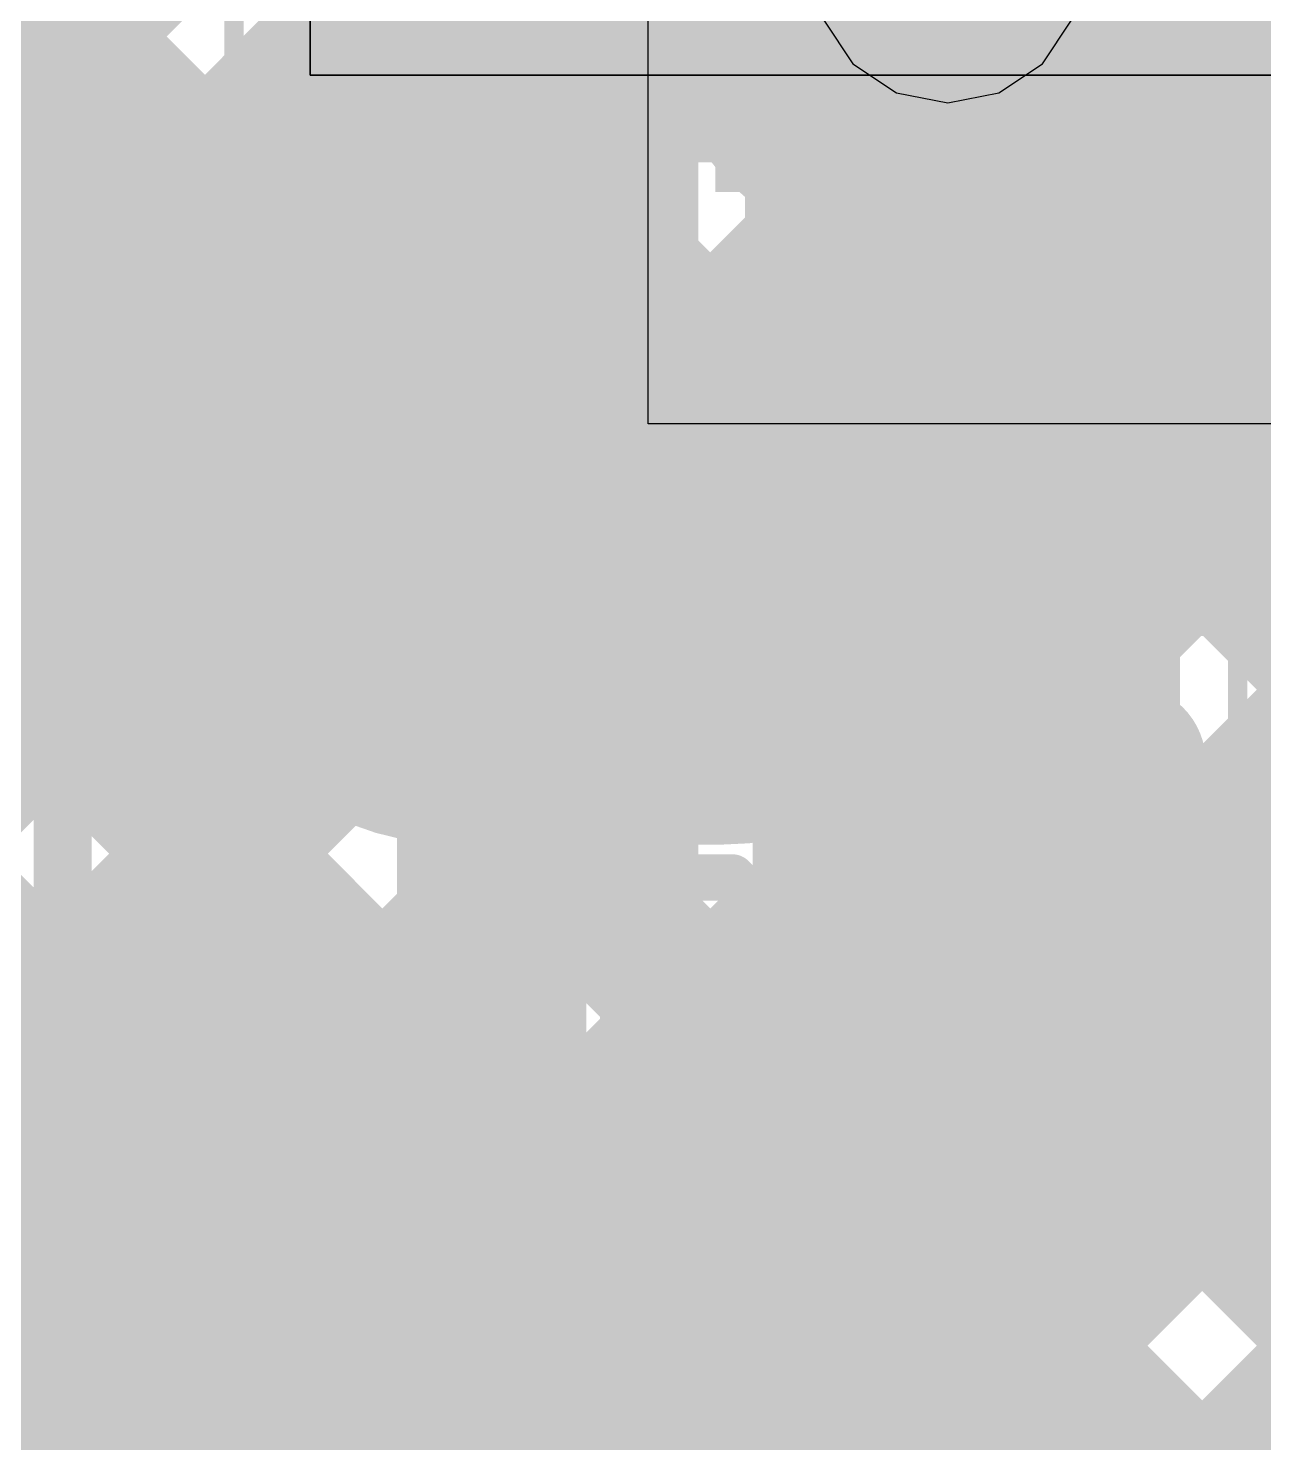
# Model space of a CAD drawing. Header units: millimetres. Extents: x 13 to 259, y -2 to 326.
# Drawn here: x 107.271 to 110.468, y 92.663 to 96.322 of the extents above; entities that cross this region are included whole.
import ezdxf

# ---------------------------------------------------------------- set-up
doc = ezdxf.new("R2010")
doc.units = ezdxf.units.MM
for name, color, linetype in [('BottomLayer', 5, 'Continuous'), ('BottomPaste', 16, 'Continuous'), ('BottomSolder', 6, 'Continuous'), ('ConnectLayer', 7, 'Continuous'), ('DrillDrawing', 1, 'Continuous'), ('Mechanical14', 56, 'Continuous'), ('Mechanical15', 56, 'Continuous'), ('Mechanical16', 56, 'Continuous'), ('Mechanical2', 216, 'Continuous'), ('Mechanical8', 56, 'Continuous'), ('MidLayer1', 16, 'Continuous'), ('MidLayer2', 76, 'Continuous'), ('MidLayer3', 90, 'Continuous'), ('MidLayer4', 156, 'Continuous'), ('MidLayer5', 130, 'Continuous'), ('MidLayer6', 216, 'Continuous'), ('MultiLayer', 9, 'Continuous'), ('TopLayer', 1, 'Continuous'), ('TopPaste', 8, 'Continuous'), ('TopSolder', 216, 'Continuous')]:
    doc.layers.add(name, color=color, linetype=linetype)

# ---------------------------------------------------------------- blocks, each defined once
blk = doc.blocks.new('CAPC1005X55N_B_18')
at = {"layer": 'BottomLayer'}
for points in [[(-0.76, -0.31), (-0.14, -0.31), (-0.76, 0.31), (-0.14, 0.31)], [(0.14, -0.31), (0.76, -0.31), (0.14, 0.31), (0.76, 0.31)]]:
    blk.add_solid(points, dxfattribs=at)
at = {"layer": 'BottomPaste'}
for points in [[(-0.76, -0.31), (-0.14, -0.31), (-0.76, 0.31), (-0.14, 0.31)], [(0.14, -0.31), (0.76, -0.31), (0.14, 0.31), (0.76, 0.31)]]:
    blk.add_solid(points, dxfattribs=at)
at = {"layer": 'BottomSolder'}
for points in [[(-0.8616, -0.4116), (-0.0384, -0.4116), (-0.8616, 0.4116), (-0.0384, 0.4116)], [(0.0384, -0.4116), (0.8616, -0.4116), (0.0384, 0.4116), (0.8616, 0.4116)]]:
    blk.add_solid(points, dxfattribs=at)
at = {"layer": 'Mechanical14', "const_width": 0.1}
for points in [[(-0.5249, 0.2749), (0.5251, 0.2749)], [(-0.5249, 0.2749), (-0.5249, -0.2751)], [(0.5251, 0.2749), (0.5251, -0.2751)], [(-0.5249, -0.2751), (0.5251, -0.2751)]]:
    blk.add_lwpolyline(points, dxfattribs=at)
at = {"layer": 'Mechanical14', "const_width": 0.05}
for points in [[(-0.5499, 0.2749, 1), (-0.5, 0.2749, 1)], [(-0.5499, 0.2749, 1), (-0.5, 0.2749, 1)], [(0.5001, 0.2749, 1), (0.55, 0.2749, 1)], [(0.5001, 0.2749, 1), (0.55, 0.2749, 1)], [(-0.5499, -0.2751, 1), (-0.5, -0.2751, 1)], [(-0.5499, -0.2751, 1), (-0.5, -0.2751, 1)], [(0.5001, -0.2751, 1), (0.55, -0.2751, 1)], [(0.5001, -0.2751, 1), (0.55, -0.2751, 1)]]:
    blk.add_lwpolyline(points, format="xyb", close=True, dxfattribs=at)
at = {"layer": 'Mechanical16', "const_width": 0.05}
for points in [[(0, 0.5), (0, -0.5)], [(-0.91, 0.46), (0.91, 0.46)], [(-0.91, 0.46), (-0.91, -0.46)], [(0.91, 0.46), (0.91, -0.46)], [(-0.5, 0), (0.5, 0)], [(-0.91, -0.46), (0.91, -0.46)]]:
    blk.add_lwpolyline(points, dxfattribs=at)
at = {"layer": 'Mechanical16', "const_width": 0.025}
for points in [[(-0.0125, 0.5, 1), (0.0125, 0.5, 1)], [(-0.9225, 0.46, 1), (-0.8975, 0.46, 1)], [(-0.9225, 0.46, 1), (-0.8975, 0.46, 1)], [(0.8975, 0.46, 1), (0.9225, 0.46, 1)], [(0.8975, 0.46, 1), (0.9225, 0.46, 1)], [(-0.5125, 0, 1), (-0.4875, 0, 1)], [(0.4875, 0, 1), (0.5125, 0, 1)], [(-0.9225, -0.46, 1), (-0.8975, -0.46, 1)], [(-0.9225, -0.46, 1), (-0.8975, -0.46, 1)], [(0.8975, -0.46, 1), (0.9225, -0.46, 1)], [(0.8975, -0.46, 1), (0.9225, -0.46, 1)], [(-0.0125, -0.5, 1), (0.0125, -0.5, 1)]]:
    blk.add_lwpolyline(points, format="xyb", close=True, dxfattribs=at)
blk = doc.blocks.new('CAPC1608X87N_B_132')
at = {"layer": 'BottomLayer'}
for points in [[(-1.275, -0.5), (-0.325, -0.5), (-1.275, 0.5), (-0.325, 0.5)], [(0.325, -0.5), (1.275, -0.5), (0.325, 0.5), (1.275, 0.5)]]:
    blk.add_solid(points, dxfattribs=at)
at = {"layer": 'BottomPaste'}
for points in [[(-1.275, -0.5), (-0.325, -0.5), (-1.275, 0.5), (-0.325, 0.5)], [(0.325, -0.5), (1.275, -0.5), (0.325, 0.5), (1.275, 0.5)]]:
    blk.add_solid(points, dxfattribs=at)
at = {"layer": 'BottomSolder'}
for points in [[(-1.3766, -0.6016), (-0.2234, -0.6016), (-1.3766, 0.6016), (-0.2234, 0.6016)], [(0.2234, -0.6016), (1.3766, -0.6016), (0.2234, 0.6016), (1.3766, 0.6016)]]:
    blk.add_solid(points, dxfattribs=at)
at = {"layer": 'Mechanical14', "const_width": 0.1}
for points in [[(-0.875, 0.4749), (0.875, 0.4749)], [(-0.875, 0.4749), (-0.875, -0.4751)], [(0.875, 0.4749), (0.875, -0.4751)], [(-0.875, -0.4751), (0.875, -0.4751)]]:
    blk.add_lwpolyline(points, dxfattribs=at)
at = {"layer": 'Mechanical14', "const_width": 0.05}
for points in [[(-0.9, 0.4749, 1), (-0.85, 0.4749, 1)], [(-0.9, 0.4749, 1), (-0.85, 0.4749, 1)], [(0.85, 0.4749, 1), (0.9, 0.4749, 1)], [(0.85, 0.4749, 1), (0.9, 0.4749, 1)], [(-0.9, -0.4751, 1), (-0.85, -0.4751, 1)], [(-0.9, -0.4751, 1), (-0.85, -0.4751, 1)], [(0.85, -0.4751, 1), (0.9, -0.4751, 1)], [(0.85, -0.4751, 1), (0.9, -0.4751, 1)]]:
    blk.add_lwpolyline(points, format="xyb", close=True, dxfattribs=at)
at = {"layer": 'Mechanical16', "const_width": 0.05}
for points in [[(-1.55, 0.75), (-1.55, -0.75)], [(-1.55, 0.75), (1.55, 0.75)], [(1.55, 0.75), (1.55, -0.75)], [(0, 0.3), (0, -0.3)], [(-0.3, 0), (0.3, 0)], [(-1.55, -0.75), (1.55, -0.75)]]:
    blk.add_lwpolyline(points, dxfattribs=at)
at = {"layer": 'Mechanical16', "const_width": 0.025}
for points in [[(-1.5625, 0.75, 1), (-1.5375, 0.75, 1)], [(-1.5625, 0.75, 1), (-1.5375, 0.75, 1)], [(1.5375, 0.75, 1), (1.5625, 0.75, 1)], [(1.5375, 0.75, 1), (1.5625, 0.75, 1)], [(-0.0125, 0.3, 1), (0.0125, 0.3, 1)], [(-0.3125, 0, 1), (-0.2875, 0, 1)], [(0.2875, 0, 1), (0.3125, 0, 1)], [(-0.0125, -0.3, 1), (0.0125, -0.3, 1)], [(-1.5625, -0.75, 1), (-1.5375, -0.75, 1)], [(-1.5625, -0.75, 1), (-1.5375, -0.75, 1)], [(1.5375, -0.75, 1), (1.5625, -0.75, 1)], [(1.5375, -0.75, 1), (1.5625, -0.75, 1)]]:
    blk.add_lwpolyline(points, format="xyb", close=True, dxfattribs=at)
blk = doc.blocks.new('XTAL_EPSON_TSX_3225_146')
at = {"layer": 'Mechanical14', "const_width": 0.1}
for points in [[(-1.15, 1.6), (1.15, 1.6)], [(1.25, -1.5), (1.25, 1.5)]]:
    blk.add_lwpolyline(points, dxfattribs=at)
at = {"layer": 'Mechanical14', "const_width": 0.05}
for points in [[(1.125, 1.6, 1), (1.175, 1.6, 1)], [(1.125, 1.6, 1), (1.175, 1.6, 1)], [(1.225, 1.5, 1), (1.275, 1.5, 1)], [(1.225, 1.5, 1), (1.275, 1.5, 1)]]:
    blk.add_lwpolyline(points, format="xyb", close=True, dxfattribs=at)
at = {"layer": 'Mechanical14', "const_width": 0.1}
blk.add_lwpolyline([(1.25, 1.5, -0.414214), (1.15, 1.6)], format="xyb", dxfattribs=at)
at = {"layer": 'Mechanical15', "const_width": 0.05}
for points in [[(-1.625, 2.05), (1.625, 2.05)], [(1.625, -2.05), (1.625, 2.05)]]:
    blk.add_lwpolyline(points, dxfattribs=at)
at = {"layer": 'Mechanical15', "const_width": 0.025}
blk.add_lwpolyline([(1.6125, 2.05, 1), (1.6375, 2.05, 1)], format="xyb", close=True, dxfattribs=at)
blk.add_lwpolyline([(1.6125, 2.05, 1), (1.6375, 2.05, 1)], format="xyb", close=True, dxfattribs=at)
at = {"layer": 'Mechanical8', "const_width": 0.1}
for points in [[(0.225, 0.4), (0.225, 1.8)], [(0.225, 1.8), (1.375, 1.8)], [(1.375, 0.4), (1.375, 1.8)], [(0.8, 1.1), (0.8, 1.6)], [(0.3, 1.1), (0.8, 1.1)], [(0.8, 0.6), (0.8, 1.1)], [(0.8, 1.1), (1.3, 1.1)], [(0.8, -1.1), (0.8, 1.1)], [(0.225, 0.4), (1.375, 0.4)], [(0, 0), (0.5, 0)], [(0.225, -1.8), (0.225, -0.4)], [(0.225, -0.4), (1.375, -0.4)], [(1.375, -1.8), (1.375, -0.4)], [(0.8, -1.1), (0.8, -0.6)], [(0.3, -1.1), (0.8, -1.1)], [(0.8, -1.6), (0.8, -1.1)], [(0.8, -1.1), (1.3, -1.1)]]:
    blk.add_lwpolyline(points, dxfattribs=at)
at = {"layer": 'Mechanical8', "const_width": 0.05}
for points in [[(0.2, 1.8, 1), (0.25, 1.8, 1)], [(0.2, 1.8, 1), (0.25, 1.8, 1)], [(1.35, 1.8, 1), (1.4, 1.8, 1)], [(1.35, 1.8, 1), (1.4, 1.8, 1)], [(0.775, 1.6, 1), (0.825, 1.6, 1)], [(0.275, 1.1, 1), (0.325, 1.1, 1)], [(0.775, 1.1, 1), (0.825, 1.1, 1)], [(0.775, 1.1, 1), (0.825, 1.1, 1)], [(0.775, 1.1, 1), (0.825, 1.1, 1)], [(0.775, 1.1, 1), (0.825, 1.1, 1)], [(0.775, 1.1, 1), (0.825, 1.1, 1)], [(1.275, 1.1, 1), (1.325, 1.1, 1)], [(0.775, 0.6, 1), (0.825, 0.6, 1)], [(0.2, 0.4, 1), (0.25, 0.4, 1)], [(0.2, 0.4, 1), (0.25, 0.4, 1)], [(1.35, 0.4, 1), (1.4, 0.4, 1)], [(1.35, 0.4, 1), (1.4, 0.4, 1)], [(0.475, 0, 1), (0.525, 0, 1)], [(0.2, -0.4, 1), (0.25, -0.4, 1)], [(0.2, -0.4, 1), (0.25, -0.4, 1)], [(1.35, -0.4, 1), (1.4, -0.4, 1)], [(1.35, -0.4, 1), (1.4, -0.4, 1)], [(0.775, -0.6, 1), (0.825, -0.6, 1)], [(0.275, -1.1, 1), (0.325, -1.1, 1)], [(0.775, -1.1, 1), (0.825, -1.1, 1)], [(0.775, -1.1, 1), (0.825, -1.1, 1)], [(0.775, -1.1, 1), (0.825, -1.1, 1)], [(0.775, -1.1, 1), (0.825, -1.1, 1)], [(0.775, -1.1, 1), (0.825, -1.1, 1)], [(1.275, -1.1, 1), (1.325, -1.1, 1)]]:
    blk.add_lwpolyline(points, format="xyb", close=True, dxfattribs=at)
at = {"layer": 'TopLayer'}
for points in [[(0.225, 0.4), (1.375, 0.4), (0.225, 1.8), (1.375, 1.8)], [(0.225, -1.8), (1.375, -1.8), (0.225, -0.4), (1.375, -0.4)]]:
    blk.add_solid(points, dxfattribs=at)
at = {"layer": 'TopPaste'}
for points in [[(0.225, 0.4), (1.375, 0.4), (0.225, 1.8), (1.375, 1.8)], [(0.225, -1.8), (1.375, -1.8), (0.225, -0.4), (1.375, -0.4)]]:
    blk.add_solid(points, dxfattribs=at)
at = {"layer": 'TopSolder'}
for points in [[(0.1234, 0.2984), (1.4766, 0.2984), (0.1234, 1.9016), (1.4766, 1.9016)], [(0.1234, -1.9016), (1.4766, -1.9016), (0.1234, -0.2984), (1.4766, -0.2984)]]:
    blk.add_solid(points, dxfattribs=at)
blk = doc.blocks.new('BGA144C80P12X12_1000X1000X170_150')
at = {"layer": 'Mechanical15', "const_width": 0.05}
for points in [[(6, -6), (6, 6)], [(6, -6), (-6, -6)]]:
    blk.add_lwpolyline(points, dxfattribs=at)
at = {"layer": 'Mechanical15', "const_width": 0.025}
blk.add_lwpolyline([(5.9875, -6, 1), (6.0125, -6, 1)], format="xyb", close=True, dxfattribs=at)
blk.add_lwpolyline([(5.9875, -6, 1), (6.0125, -6, 1)], format="xyb", close=True, dxfattribs=at)

msp = doc.modelspace()

# ---------------------------------------------------------------- linework, layer by layer
at = {"layer": 'BottomLayer', "const_width": 0.25}
for points in [[(109.525, 96.475, 1), (109.775, 96.475, 1)], [(107.7, 95.15, 1), (107.95, 95.15, 1)], [(109.525, 94.875, 1), (109.775, 94.875, 1)], [(107.7, 92.95, 1), (107.95, 92.95, 1)]]:
    msp.add_lwpolyline(points, format="xyb", close=True, dxfattribs=at)
at = {"layer": 'BottomSolder', "const_width": 0.3516}
msp.add_lwpolyline([(107.6492, 95.15, 1), (108.0008, 95.15, 1)], format="xyb", close=True, dxfattribs=at)
at = {"layer": 'ConnectLayer'}
for p, q in [((108.875, 95.2986), (108.875, 108.7113)), ((108, 107.735), (108, 96.2)), ((109.3298, 96.3423), (109.4049, 96.2299)), ((109.8952, 96.2299), (109.9703, 96.3423)), ((109.4049, 96.2299), (109.5174, 96.1547)), ((109.7827, 96.1547), (109.8952, 96.2299)), ((108, 96.2), (119.55, 96.2)), ((109.5174, 96.1547), (109.65, 96.1284)), ((109.65, 96.1284), (109.7827, 96.1547)), ((114.3193, 95.2994), (108.875, 95.2986))]:
    msp.add_line(p, q, dxfattribs=at)
at = {"layer": 'ConnectLayer', "const_width": 0.4}
for points in [[(100.3764, 104.9671), (109.1132, 96.2303)], [(100.3764, 104.9671), (109.1132, 96.2303)], [(101.934, 102.561), (123.3856, 81.1093)], [(101.934, 102.561), (123.3856, 81.1093)], [(101.5544, 102.0921), (122.7964, 80.8501)], [(101.5544, 102.0921), (122.7964, 80.8501)], [(103.26, 100.3864), (107.3461, 96.3003)], [(103.9298, 98.8681), (122.325, 80.4729)], [(103.9298, 98.8681), (122.325, 80.4729)], [(106.6196, 95.5887), (108.8585, 97.8277)], [(106.6196, 95.5887), (108.8585, 97.8277)], [(106.9489, 97.546), (109.218, 95.2768)], [(106.6196, 95.5887), (108.225, 97.1942)], [(107.0666, 96.0208), (108.225, 97.1793)], [(106.5246, 97.1218), (107.9129, 95.7334)], [(106.7381, 94.8588), (109.0257, 97.1463)], [(106.7381, 94.8588), (109.0257, 97.1463)], [(107.5528, 95.6735), (109.0257, 97.1463)], [(107.5528, 95.6735), (109.0257, 97.1463)], [(108.2678, 95.5399), (109.8529, 97.125)], [(108.5264, 94.95), (110.6816, 97.1052)], [(109.0956, 97.0963), (110.226, 95.966)], [(109.9912, 97.0493), (110.7047, 96.3358)], [(106.2514, 96.8486), (107.4751, 95.625)], [(107.0654, 96.0346), (107.7867, 96.7558)], [(108.5761, 96.7673), (109.9778, 95.3656)], [(105.8696, 96.4668), (107.0932, 95.2432)], [(98.7109, 85.983), (109.0742, 96.3463)], [(98.7109, 85.983), (109.0742, 96.3463)], [(107.775, 95.5555), (108.515, 96.2955)], [(108.515, 93.5693), (108.515, 96.2955)], [(109.1132, 96.2303), (109.4054, 95.9381)], [(109.1132, 96.2303), (109.4054, 95.9381)], [(108.3573, 96.1377), (108.515, 95.9799)], [(89.4907, 72.5202), (113.0827, 96.1121)], [(89.4907, 72.5202), (113.0827, 96.1121)], [(101.7383, 83.9192), (113.9397, 96.1206)], [(101.7383, 83.9192), (113.9397, 96.1206)], [(101.9328, 85.8108), (112.2337, 96.1116)], [(101.9328, 85.8108), (112.2337, 96.1116)], [(107.9513, 93.5263), (110.5357, 96.1107)], [(107.9513, 93.5263), (110.5357, 96.1107)], [(108.3908, 93.1173), (111.3772, 96.1037)], [(108.3908, 93.1173), (111.3772, 96.1037)], [(109.345, 94.9201), (110.5357, 96.1107)], [(109.345, 94.0715), (111.3772, 96.1037)], [(110.0994, 96.0927), (122.1498, 84.0422)], [(110.0994, 96.0927), (122.1498, 84.0422)], [(110.0994, 96.0927), (115.532, 90.66)], [(109.345, 93.3974), (109.345, 95.97)], [(106.9922, 90.8701), (112.0579, 95.9358)], [(109.4054, 95.9381), (121.8936, 83.4499)], [(109.4054, 95.9381), (121.8936, 83.4499)], [(109.4054, 95.9381), (114.6835, 90.66)], [(101.4977, 87.9212), (109.485, 95.9086)], [(101.4977, 87.9212), (109.485, 95.9086)], [(109.345, 95.7686), (109.485, 95.9086)], [(107.6408, 90.6702), (112.7706, 95.8)], [(107.775, 95.0471), (108.515, 95.7871)], [(108.4791, 90.66), (113.6191, 95.8)], [(109.8537, 95.4287), (110.1851, 95.7602)], [(107.933, 95.7135), (108.515, 95.1314)], [(107.775, 93.5869), (107.775, 95.5555)], [(109.9778, 95.3656), (110.1406, 95.2028)], [(106.7381, 94.8588), (107.1082, 95.2288)], [(108.4085, 95.2379), (108.6963, 94.95)], [(110.2338, 94.9604), (110.501, 95.2275)], [(110.1406, 95.2028), (110.3934, 94.95)], [(101.89, 89.1621), (107.875, 95.147)], [(109.345, 95.1499), (113.835, 90.66)], [(106.8148, 95.1345), (121.9613, 79.9881)], [(106.8148, 95.1345), (121.9613, 79.9881)], [(106.8148, 95.1345), (108.8222, 93.1272)], [(107.6747, 95.1232), (107.8402, 94.9577)], [(105.1559, 95.0964), (107.2385, 93.0138)], [(105.1559, 95.0964), (107.2385, 93.0138)], [(105.1559, 95.0964), (107.2385, 93.0138)], [(107.775, 95.0229), (108.515, 94.2829)], [(107.775, 94.1986), (108.515, 94.9386)], [(108.3801, 94.95), (109.0648, 94.95)], [(110.2353, 94.95), (114.95, 94.95)], [(109.603, 94.892), (109.7268, 94.7682)], [(106.482, 94.6189), (107.6039, 93.497)], [(106.482, 94.6189), (107.6039, 93.497)], [(106.482, 94.6189), (107.6039, 93.497)], [(108.3908, 93.1173), (109.8476, 94.5741)], [(101.7888, 88.2123), (108.0785, 94.5021)], [(108.3123, 92.6173), (110.1179, 94.4229)], [(109.2151, 94.4313), (109.6707, 93.9757)], [(107.9513, 93.5263), (108.835, 94.41)], [(108.3801, 94.41), (109.0648, 94.41)], [(108.3879, 94.41), (109.2465, 93.5515)], [(109.345, 94.3014), (112.9864, 90.66)], [(107.775, 94.1743), (108.4476, 93.5018)], [(107.9513, 93.5263), (108.515, 94.0901)], [(99.3205, 82.35), (111.0205, 94.05)], [(101.7383, 83.9193), (111.8691, 94.05)], [(104.1337, 87.675), (110.5087, 94.05)], [(110.5087, 94.05), (113.8356, 94.05)], [(110.4768, 94.0181), (122.1449, 82.35)], [(110.0525, 93.5939), (121.2964, 82.35)], [(108.2761, 93.3303), (108.515, 93.5693)], [(109.345, 93.4529), (112.1379, 90.66)], [(109.6283, 93.1696), (120.4478, 82.35)], [(108.3111, 92.1916), (109.2235, 93.104)], [(109.0345, 92.9149), (111.2894, 90.66)], [(101.9215, 87.4966), (107.2487, 92.8237)], [(101.9215, 87.4966), (107.2487, 92.8237)], [(102.64, 88.215), (107.2487, 92.8237)], [(109.204, 92.7453), (119.5993, 82.35)], [(108.372, 92.7288), (121.7186, 79.3822)], [(108.372, 92.7288), (121.7186, 79.3822)], [(108.6102, 92.4907), (110.4409, 90.66)]]:
    msp.add_lwpolyline(points, dxfattribs=at)
for points in [[(110.2364, 96.4093, -1.709097), (109.4013, 97.01)], [(110.2364, 96.4093, -1.709097), (109.4013, 97.01)], [(110.2364, 96.4093, -0.133741), (110.1887, 96.7157)], [(110.2364, 96.4093, -0.133741), (110.1887, 96.7157)], [(110.2364, 96.4093, -0.133741), (110.1887, 96.7157)], [(110.1887, 96.7157, -0.105444), (110.24, 96.475)], [(110.1887, 96.7157, -0.105444), (110.24, 96.475)], [(110.1887, 96.7157, -0.105444), (110.24, 96.475)], [(110.2364, 96.4093, -0.547113), (109.345, 95.97)], [(111.1875, 96.2282, -0.522134), (110.2364, 96.4093)], [(111.1875, 96.2282, -0.522134), (110.2364, 96.4093)], [(111.1875, 96.2282, -0.522134), (110.2364, 96.4093)], [(111.1875, 95.3282, -2.376533), (111.1875, 96.1718)], [(107.4751, 95.625, -0.615108), (108.415, 95.15)], [(109.0648, 94.95, -0.880016), (110.2353, 94.95)], [(107.7954, 95.1903, -0.370823), (107.0932, 95.2432)], [(107.7954, 95.1903, -0.370823), (107.0932, 95.2432)], [(107.7954, 95.1903, -0.615108), (107.875, 95.15)], [(108.415, 95.15, -0.086674), (108.3801, 94.95)], [(108.3801, 94.41, -0.519823), (107.8723, 95.1335)], [(108.3801, 94.41, -0.51954), (107.8721, 95.1331)], [(109.6005, 94.8818, -0.377608), (109.0648, 94.41)], [(109.6005, 94.8814, -0.377353), (109.0648, 94.41)], [(108.1578, 92.4628, -4.035668), (108.415, 92.95)], [(107.822, 93.54, -0.222436), (108.2761, 93.3303)], [(109.345, 93.3974, -0.198912), (109.2235, 93.104)], [(109.345, 93.3974, -0.198912), (109.2235, 93.104)], [(108.415, 92.95, -0.150932), (108.3123, 92.6173)]]:
    msp.add_lwpolyline(points, format="xyb", dxfattribs=at)
at = {"layer": 'ConnectLayer'}
for points, const_width in [([(110.14, 96.475, 1), (110.34, 96.475, 1)], 0.2), ([(110.14, 96.475, 1), (110.34, 96.475, 1)], 0.2), ([(110.14, 96.475, 1), (110.34, 96.475, 1)], 0.2), ([(110.1364, 96.4093, 1), (110.3364, 96.4093, 1)], 0.2), ([(110.1364, 96.4093, 1), (110.3364, 96.4093, 1)], 0.2), ([(110.1364, 96.4093, 1), (110.3364, 96.4093, 1)], 0.2), ([(110.1364, 96.4093, 1), (110.3364, 96.4093, 1)], 0.2), ([(110.1364, 96.4093, 1), (110.3364, 96.4093, 1)], 0.2), ([(110.1364, 96.4093, 1), (110.3364, 96.4093, 1)], 0.2), ([(110.1364, 96.4093, 1), (110.3364, 96.4093, 1)], 0.2), ([(110.1364, 96.4093, 1), (110.3364, 96.4093, 1)], 0.2), ([(110.1364, 96.4093, 1), (110.3364, 96.4093, 1)], 0.2), ([(108.9742, 96.3463, 1), (109.1742, 96.3463, 1)], 0.2), ([(108.9742, 96.3463, 1), (109.1742, 96.3463, 1)], 0.2), ([(107.2461, 96.3003, 1), (107.4461, 96.3003, 1)], 0.2), ([(108.415, 96.2955, 1), (108.615, 96.2955, 1)], 0.2), ([(108.415, 96.2955, 1), (108.615, 96.2955, 1)], 0.2), ([(109.0132, 96.2303, 1), (109.2132, 96.2303, 1)], 0.2), ([(109.0132, 96.2303, 1), (109.2132, 96.2303, 1)], 0.2), ([(109.0132, 96.2303, 1), (109.2132, 96.2303, 1)], 0.2), ([(109.0132, 96.2303, 1), (109.2132, 96.2303, 1)], 0.2), ([(108.2573, 96.1377, 1), (108.4573, 96.1377, 1)], 0.2), ([(110.4357, 96.1107, 1), (110.6357, 96.1107, 1)], 0.2), ([(110.4357, 96.1107, 1), (110.6357, 96.1107, 1)], 0.2), ([(110.4357, 96.1107, 1), (110.6357, 96.1107, 1)], 0.2), ([(109.9994, 96.0927, 1), (110.1994, 96.0927, 1)], 0.2), ([(109.9994, 96.0927, 1), (110.1994, 96.0927, 1)], 0.2), ([(109.9994, 96.0927, 1), (110.1994, 96.0927, 1)], 0.2), ([(108.415, 95.9799, 1), (108.615, 95.9799, 1)], 0.2), ([(109.245, 95.97, 1), (109.445, 95.97, 1)], 0.2), ([(109.245, 95.97, 1), (109.445, 95.97, 1)], 0.2), ([(110.126, 95.966, 1), (110.326, 95.966, 1)], 0.2), ([(109.3054, 95.9381, 1), (109.5054, 95.9381, 1)], 0.2), ([(109.3054, 95.9381, 1), (109.5054, 95.9381, 1)], 0.2), ([(109.3054, 95.9381, 1), (109.5054, 95.9381, 1)], 0.2), ([(109.3054, 95.9381, 1), (109.5054, 95.9381, 1)], 0.2), ([(109.3054, 95.9381, 1), (109.5054, 95.9381, 1)], 0.2), ([(109.385, 95.9086, 1), (109.585, 95.9086, 1)], 0.2), ([(109.385, 95.9086, 1), (109.585, 95.9086, 1)], 0.2), ([(109.385, 95.9086, 1), (109.585, 95.9086, 1)], 0.2), ([(108.415, 95.7871, 1), (108.615, 95.7871, 1)], 0.2), ([(109.245, 95.7686, 1), (109.445, 95.7686, 1)], 0.2), ([(107.8129, 95.7334, 1), (108.0129, 95.7334, 1)], 0.2), ([(110.0851, 95.7602, 1), (110.2851, 95.7602, 1)], 0.2), ([(107.833, 95.7135, 1), (108.033, 95.7135, 1)], 0.2), ([(107.4528, 95.6735, 1), (107.6528, 95.6735, 1)], 0.2), ([(107.4528, 95.6735, 1), (107.6528, 95.6735, 1)], 0.2), ([(107.3751, 95.625, 1), (107.5751, 95.625, 1)], 0.2), ([(107.3751, 95.625, 1), (107.5751, 95.625, 1)], 0.2), ([(107.675, 95.5555, 1), (107.875, 95.5555, 1)], 0.2), ([(107.675, 95.5555, 1), (107.875, 95.5555, 1)], 0.2), ([(108.1678, 95.5399, 1), (108.3678, 95.5399, 1)], 0.2), ([(109.7537, 95.4287, 1), (109.9537, 95.4287, 1)], 0.2), ([(109.8778, 95.3656, 1), (110.0778, 95.3656, 1)], 0.2), ([(109.8778, 95.3656, 1), (110.0778, 95.3656, 1)], 0.2), ([(109.118, 95.2768, 1), (109.318, 95.2768, 1)], 0.2), ([(106.9932, 95.2432, 1), (107.1932, 95.2432, 1)], 0.2), ([(106.9932, 95.2432, 1), (107.1932, 95.2432, 1)], 0.2), ([(106.9932, 95.2432, 1), (107.1932, 95.2432, 1)], 0.2), ([(107.0082, 95.2288, 1), (107.2082, 95.2288, 1)], 0.2), ([(108.3085, 95.2379, 1), (108.5085, 95.2379, 1)], 0.2), ([(110.401, 95.2275, 1), (110.601, 95.2275, 1)], 0.2), ([(107.6954, 95.1903, 1), (107.8954, 95.1903, 1)], 0.2), ([(107.6954, 95.1903, 1), (107.8954, 95.1903, 1)], 0.2), ([(107.6954, 95.1903, 1), (107.8954, 95.1903, 1)], 0.2), ([(110.0406, 95.2028, 1), (110.2406, 95.2028, 1)], 0.2), ([(110.0406, 95.2028, 1), (110.2406, 95.2028, 1)], 0.2), ([(107.775, 95.15, 1), (107.975, 95.15, 1)], 0.2), ([(107.775, 95.147, 1), (107.975, 95.147, 1)], 0.2), ([(108.315, 95.15, 1), (108.515, 95.15, 1)], 0.2), ([(108.315, 95.15, 1), (108.515, 95.15, 1)], 0.2), ([(109.245, 95.1499, 1), (109.445, 95.1499, 1)], 0.2), ([(107.5747, 95.1232, 1), (107.7747, 95.1232, 1)], 0.2), ([(107.7721, 95.1331, 1), (107.9721, 95.1331, 1)], 0.2), ([(107.7723, 95.1335, 1), (107.9723, 95.1335, 1)], 0.2), ([(108.415, 95.1314, 1), (108.615, 95.1314, 1)], 0.2), ([(107.675, 95.0471, 1), (107.875, 95.0471, 1)], 0.2), ([(107.675, 95.0229, 1), (107.875, 95.0229, 1)], 0.2), ([(107.7402, 94.9577, 1), (107.9402, 94.9577, 1)], 0.2), ([(108.2801, 94.95, 1), (108.4801, 94.95, 1)], 0.2), ([(108.2801, 94.95, 1), (108.4801, 94.95, 1)], 0.2), ([(108.415, 94.9386, 1), (108.615, 94.9386, 1)], 0.2), ([(108.4264, 94.95, 1), (108.6264, 94.95, 1)], 0.2), ([(108.5963, 94.95, 1), (108.7963, 94.95, 1)], 0.2), ([(108.9648, 94.95, 1), (109.1648, 94.95, 1)], 0.2), ([(108.9648, 94.95, 1), (109.1648, 94.95, 1)], 0.2), ([(110.1338, 94.9604, 1), (110.3338, 94.9604, 1)], 0.2), ([(110.1353, 94.95, 1), (110.3353, 94.95, 1)], 0.2), ([(110.1353, 94.95, 1), (110.3353, 94.95, 1)], 0.2), ([(110.2934, 94.95, 1), (110.4934, 94.95, 1)], 0.2), ([(109.245, 94.9201, 1), (109.445, 94.9201, 1)], 0.2), ([(109.503, 94.892, 1), (109.703, 94.892, 1)], 0.2), ([(109.5005, 94.8818, 1), (109.7005, 94.8818, 1)], 0.2), ([(109.5005, 94.8814, 1), (109.7005, 94.8814, 1)], 0.2), ([(109.6268, 94.7682, 1), (109.8268, 94.7682, 1)], 0.2), ([(109.7476, 94.5741, 1), (109.9476, 94.5741, 1)], 0.2), ([(107.9785, 94.5021, 1), (108.1785, 94.5021, 1)], 0.2), ([(109.1151, 94.4313, 1), (109.3151, 94.4313, 1)], 0.2), ([(110.0179, 94.4229, 1), (110.2179, 94.4229, 1)], 0.2), ([(108.2801, 94.41, 1), (108.4801, 94.41, 1)], 0.2), ([(108.2801, 94.41, 1), (108.4801, 94.41, 1)], 0.2), ([(108.2801, 94.41, 1), (108.4801, 94.41, 1)], 0.2), ([(108.2879, 94.41, 1), (108.4879, 94.41, 1)], 0.2), ([(108.735, 94.41, 1), (108.935, 94.41, 1)], 0.2), ([(108.9648, 94.41, 1), (109.1648, 94.41, 1)], 0.2), ([(108.9648, 94.41, 1), (109.1648, 94.41, 1)], 0.2), ([(108.9648, 94.41, 1), (109.1648, 94.41, 1)], 0.2), ([(108.415, 94.2829, 1), (108.615, 94.2829, 1)], 0.2), ([(109.245, 94.3014, 1), (109.445, 94.3014, 1)], 0.2), ([(107.675, 94.1986, 1), (107.875, 94.1986, 1)], 0.2), ([(107.675, 94.1743, 1), (107.875, 94.1743, 1)], 0.2), ([(108.415, 94.0901, 1), (108.615, 94.0901, 1)], 0.2), ([(109.245, 94.0715, 1), (109.445, 94.0715, 1)], 0.2), ([(110.4087, 94.05, 1), (110.6087, 94.05, 1)], 0.2), ([(110.4087, 94.05, 1), (110.6087, 94.05, 1)], 0.2), ([(110.3768, 94.0181, 1), (110.5768, 94.0181, 1)], 0.2), ([(109.5707, 93.9757, 1), (109.7707, 93.9757, 1)], 0.2), ([(107.675, 93.5869, 1), (107.875, 93.5869, 1)], 0.2), ([(109.9525, 93.5939, 1), (110.1525, 93.5939, 1)], 0.2), ([(108.415, 92.95, 1), (107.235, 92.95, 1)], 0.4), ([(108.415, 92.95, 1), (107.235, 92.95, 1)], 0.4), ([(107.722, 93.54, 1), (107.922, 93.54, 1)], 0.2), ([(108.415, 93.5693, 1), (108.615, 93.5693, 1)], 0.2), ([(108.415, 93.5693, 1), (108.615, 93.5693, 1)], 0.2), ([(109.1465, 93.5515, 1), (109.3465, 93.5515, 1)], 0.2), ([(107.8513, 93.5263, 1), (108.0513, 93.5263, 1)], 0.2), ([(107.8513, 93.5263, 1), (108.0513, 93.5263, 1)], 0.2), ([(107.8513, 93.5263, 1), (108.0513, 93.5263, 1)], 0.2), ([(107.8513, 93.5263, 1), (108.0513, 93.5263, 1)], 0.2), ([(108.3476, 93.5018, 1), (108.5476, 93.5018, 1)], 0.2), ([(107.5039, 93.497, 1), (107.7039, 93.497, 1)], 0.2), ([(107.5039, 93.497, 1), (107.7039, 93.497, 1)], 0.2), ([(107.5039, 93.497, 1), (107.7039, 93.497, 1)], 0.2), ([(109.245, 93.4529, 1), (109.445, 93.4529, 1)], 0.2), ([(109.245, 93.3974, 1), (109.445, 93.3974, 1)], 0.2), ([(109.245, 93.3974, 1), (109.445, 93.3974, 1)], 0.2), ([(109.245, 93.3974, 1), (109.445, 93.3974, 1)], 0.2), ([(108.1761, 93.3303, 1), (108.3761, 93.3303, 1)], 0.2), ([(108.1761, 93.3303, 1), (108.3761, 93.3303, 1)], 0.2), ([(109.5283, 93.1696, 1), (109.7283, 93.1696, 1)], 0.2), ([(108.2908, 93.1173, 1), (108.4908, 93.1173, 1)], 0.2), ([(108.2908, 93.1173, 1), (108.4908, 93.1173, 1)], 0.2), ([(108.2908, 93.1173, 1), (108.4908, 93.1173, 1)], 0.2), ([(108.7222, 93.1272, 1), (108.9222, 93.1272, 1)], 0.2), ([(109.1235, 93.104, 1), (109.3235, 93.104, 1)], 0.2), ([(109.1235, 93.104, 1), (109.3235, 93.104, 1)], 0.2), ([(109.1235, 93.104, 1), (109.3235, 93.104, 1)], 0.2), ([(107.1385, 93.0138, 1), (107.3385, 93.0138, 1)], 0.2), ([(107.1385, 93.0138, 1), (107.3385, 93.0138, 1)], 0.2), ([(107.1385, 93.0138, 1), (107.3385, 93.0138, 1)], 0.2), ([(107.135, 92.95, 1), (107.335, 92.95, 1)], 0.2), ([(107.135, 92.95, 1), (107.335, 92.95, 1)], 0.2), ([(108.315, 92.95, 1), (108.515, 92.95, 1)], 0.2), ([(108.315, 92.95, 1), (108.515, 92.95, 1)], 0.2), ([(108.315, 92.95, 1), (108.515, 92.95, 1)], 0.2), ([(108.315, 92.95, 1), (108.515, 92.95, 1)], 0.2), ([(108.9345, 92.9149, 1), (109.1345, 92.9149, 1)], 0.2), ([(107.1487, 92.8237, 1), (107.3487, 92.8237, 1)], 0.2), ([(107.1487, 92.8237, 1), (107.3487, 92.8237, 1)], 0.2), ([(107.1487, 92.8237, 1), (107.3487, 92.8237, 1)], 0.2), ([(109.104, 92.7453, 1), (109.304, 92.7453, 1)], 0.2), ([(108.272, 92.7288, 1), (108.472, 92.7288, 1)], 0.2), ([(108.272, 92.7288, 1), (108.472, 92.7288, 1)], 0.2), ([(108.2123, 92.6173, 1), (108.4123, 92.6173, 1)], 0.2), ([(108.2123, 92.6173, 1), (108.4123, 92.6173, 1)], 0.2), ([(108.5102, 92.4907, 1), (108.7102, 92.4907, 1)], 0.2)]:
    msp.add_lwpolyline(points, format="xyb", close=True, dxfattribs=dict(at, const_width=const_width))
at = {"layer": 'DrillDrawing', "const_width": 0.0508}
for points in [[(109.523, 96.221), (109.523, 96.348)], [(109.777, 96.221), (109.777, 96.348)], [(109.523, 96.221), (109.777, 96.221)], [(107.698, 95.277), (107.698, 95.404)], [(107.698, 95.404), (107.952, 95.404)], [(107.952, 95.277), (107.952, 95.404)], [(107.571, 95.023), (107.571, 95.277)], [(107.571, 95.277), (107.698, 95.277)], [(107.952, 95.277), (108.079, 95.277)], [(108.079, 95.023), (108.079, 95.277)], [(109.523, 95.002), (109.523, 95.129)], [(109.523, 95.129), (109.777, 95.129)], [(109.777, 95.002), (109.777, 95.129)], [(107.571, 95.023), (107.698, 95.023)], [(107.698, 94.896), (107.698, 95.023)], [(107.952, 95.023), (108.079, 95.023)], [(107.952, 94.896), (107.952, 95.023)], [(109.396, 94.748), (109.396, 95.002)], [(109.396, 95.002), (109.523, 95.002)], [(109.777, 95.002), (109.904, 95.002)], [(109.904, 94.748), (109.904, 95.002)], [(107.698, 94.896), (107.952, 94.896)], [(109.396, 94.748), (109.523, 94.748)], [(109.523, 94.621), (109.523, 94.748)], [(109.777, 94.748), (109.904, 94.748)], [(109.777, 94.621), (109.777, 94.748)], [(109.523, 94.621), (109.777, 94.621)], [(107.698, 93.077), (107.698, 93.204)], [(107.698, 93.204), (107.952, 93.204)], [(107.952, 93.077), (107.952, 93.204)], [(107.571, 92.823), (107.571, 93.077)], [(107.571, 93.077), (107.698, 93.077)], [(107.952, 93.077), (108.079, 93.077)], [(108.079, 92.823), (108.079, 93.077)], [(107.571, 92.823), (107.698, 92.823)], [(107.698, 92.696), (107.698, 92.823)], [(107.952, 92.823), (108.079, 92.823)], [(107.952, 92.696), (107.952, 92.823)], [(107.698, 92.696), (107.952, 92.696)]]:
    msp.add_lwpolyline(points, dxfattribs=at)
at = {"layer": 'DrillDrawing', "const_width": 0.0254}
for points in [[(109.5103, 96.221, 1), (109.5357, 96.221, 1)], [(109.5103, 96.221, 1), (109.5357, 96.221, 1)], [(109.7643, 96.221, 1), (109.7897, 96.221, 1)], [(109.7643, 96.221, 1), (109.7897, 96.221, 1)], [(107.6853, 95.404, 1), (107.7107, 95.404, 1)], [(107.6853, 95.404, 1), (107.7107, 95.404, 1)], [(107.9393, 95.404, 1), (107.9647, 95.404, 1)], [(107.9393, 95.404, 1), (107.9647, 95.404, 1)], [(107.5583, 95.277, 1), (107.5837, 95.277, 1)], [(107.5583, 95.277, 1), (107.5837, 95.277, 1)], [(107.6853, 95.277, 1), (107.7107, 95.277, 1)], [(107.6853, 95.277, 1), (107.7107, 95.277, 1)], [(107.9393, 95.277, 1), (107.9647, 95.277, 1)], [(107.9393, 95.277, 1), (107.9647, 95.277, 1)], [(108.0663, 95.277, 1), (108.0917, 95.277, 1)], [(108.0663, 95.277, 1), (108.0917, 95.277, 1)], [(109.5103, 95.129, 1), (109.5357, 95.129, 1)], [(109.5103, 95.129, 1), (109.5357, 95.129, 1)], [(109.7643, 95.129, 1), (109.7897, 95.129, 1)], [(109.7643, 95.129, 1), (109.7897, 95.129, 1)], [(107.5583, 95.023, 1), (107.5837, 95.023, 1)], [(107.5583, 95.023, 1), (107.5837, 95.023, 1)], [(107.6853, 95.023, 1), (107.7107, 95.023, 1)], [(107.6853, 95.023, 1), (107.7107, 95.023, 1)], [(107.9393, 95.023, 1), (107.9647, 95.023, 1)], [(107.9393, 95.023, 1), (107.9647, 95.023, 1)], [(108.0663, 95.023, 1), (108.0917, 95.023, 1)], [(108.0663, 95.023, 1), (108.0917, 95.023, 1)], [(109.3833, 95.002, 1), (109.4087, 95.002, 1)], [(109.3833, 95.002, 1), (109.4087, 95.002, 1)], [(109.5103, 95.002, 1), (109.5357, 95.002, 1)], [(109.5103, 95.002, 1), (109.5357, 95.002, 1)], [(109.7643, 95.002, 1), (109.7897, 95.002, 1)], [(109.7643, 95.002, 1), (109.7897, 95.002, 1)], [(109.8913, 95.002, 1), (109.9167, 95.002, 1)], [(109.8913, 95.002, 1), (109.9167, 95.002, 1)], [(107.6853, 94.896, 1), (107.7107, 94.896, 1)], [(107.6853, 94.896, 1), (107.7107, 94.896, 1)], [(107.9393, 94.896, 1), (107.9647, 94.896, 1)], [(107.9393, 94.896, 1), (107.9647, 94.896, 1)], [(109.3833, 94.748, 1), (109.4087, 94.748, 1)], [(109.3833, 94.748, 1), (109.4087, 94.748, 1)], [(109.5103, 94.748, 1), (109.5357, 94.748, 1)], [(109.5103, 94.748, 1), (109.5357, 94.748, 1)], [(109.7643, 94.748, 1), (109.7897, 94.748, 1)], [(109.7643, 94.748, 1), (109.7897, 94.748, 1)], [(109.8913, 94.748, 1), (109.9167, 94.748, 1)], [(109.8913, 94.748, 1), (109.9167, 94.748, 1)], [(109.5103, 94.621, 1), (109.5357, 94.621, 1)], [(109.5103, 94.621, 1), (109.5357, 94.621, 1)], [(109.7643, 94.621, 1), (109.7897, 94.621, 1)], [(109.7643, 94.621, 1), (109.7897, 94.621, 1)], [(107.6853, 93.204, 1), (107.7107, 93.204, 1)], [(107.6853, 93.204, 1), (107.7107, 93.204, 1)], [(107.9393, 93.204, 1), (107.9647, 93.204, 1)], [(107.9393, 93.204, 1), (107.9647, 93.204, 1)], [(107.5583, 93.077, 1), (107.5837, 93.077, 1)], [(107.5583, 93.077, 1), (107.5837, 93.077, 1)], [(107.6853, 93.077, 1), (107.7107, 93.077, 1)], [(107.6853, 93.077, 1), (107.7107, 93.077, 1)], [(107.9393, 93.077, 1), (107.9647, 93.077, 1)], [(107.9393, 93.077, 1), (107.9647, 93.077, 1)], [(108.0663, 93.077, 1), (108.0917, 93.077, 1)], [(108.0663, 93.077, 1), (108.0917, 93.077, 1)], [(107.5583, 92.823, 1), (107.5837, 92.823, 1)], [(107.5583, 92.823, 1), (107.5837, 92.823, 1)], [(107.6853, 92.823, 1), (107.7107, 92.823, 1)], [(107.6853, 92.823, 1), (107.7107, 92.823, 1)], [(107.9393, 92.823, 1), (107.9647, 92.823, 1)], [(107.9393, 92.823, 1), (107.9647, 92.823, 1)], [(108.0663, 92.823, 1), (108.0917, 92.823, 1)], [(108.0663, 92.823, 1), (108.0917, 92.823, 1)], [(107.6853, 92.696, 1), (107.7107, 92.696, 1)], [(107.6853, 92.696, 1), (107.7107, 92.696, 1)], [(107.9393, 92.696, 1), (107.9647, 92.696, 1)], [(107.9393, 92.696, 1), (107.9647, 92.696, 1)]]:
    msp.add_lwpolyline(points, format="xyb", close=True, dxfattribs=at)
at = {"layer": 'Mechanical2', "const_width": 0.1}
msp.add_lwpolyline([(108.8, 74.825), (108.8, 128.725)], dxfattribs=at)
at = {"layer": 'MidLayer1'}
for points, const_width in [([(109.55, 96.475, 1), (109.75, 96.475, 1)], 0.2), ([(107.7, 95.15, 1), (107.95, 95.15, 1)], 0.25), ([(109.55, 94.875, 1), (109.75, 94.875, 1)], 0.2), ([(107.7, 92.95, 1), (107.95, 92.95, 1)], 0.25)]:
    msp.add_lwpolyline(points, format="xyb", close=True, dxfattribs=dict(at, const_width=const_width))
at = {"layer": 'MidLayer2', "const_width": 0.12}
for points in [[(109.25, 94.3548), (109.25, 96.8815)], [(110.375, 95.5843), (110.375, 96.8157)], [(110.375, 95.5843), (110.6094, 95.35)], [(109.25, 94.3548), (122.2691, 81.3357)]]:
    msp.add_lwpolyline(points, dxfattribs=at)
at = {"layer": 'MidLayer2'}
for points, const_width in [([(109.55, 96.475, 1), (109.75, 96.475, 1)], 0.2), ([(110.3451, 95.5843, 1), (110.405, 95.5843, 1)], 0.06), ([(110.3451, 95.5843, 1), (110.405, 95.5843, 1)], 0.06), ([(107.7, 95.15, 1), (107.95, 95.15, 1)], 0.25), ([(109.55, 94.875, 1), (109.75, 94.875, 1)], 0.2), ([(109.22, 94.3548, 1), (109.28, 94.3548, 1)], 0.06), ([(109.22, 94.3548, 1), (109.28, 94.3548, 1)], 0.06), ([(107.7, 92.95, 1), (107.95, 92.95, 1)], 0.25)]:
    msp.add_lwpolyline(points, format="xyb", close=True, dxfattribs=dict(at, const_width=const_width))
at = {"layer": 'MidLayer3', "const_width": 0.15}
for points in [[(108.93, 93.3974), (108.93, 97.1272)], [(107.36, 95.7274), (108.64, 97.0074)], [(107.36, 93.415), (107.36, 95.7274)], [(106.225, 93.8924), (107.6324, 92.485)], [(107.36, 93.415), (107.825, 92.95)], [(108.0177, 92.485), (108.93, 93.3974)]]:
    msp.add_lwpolyline(points, dxfattribs=at)
at = {"layer": 'MidLayer3'}
for points, const_width in [([(109.55, 96.475, 1), (109.75, 96.475, 1)], 0.2), ([(107.3225, 95.7274, 1), (107.3975, 95.7274, 1)], 0.075), ([(107.3225, 95.7274, 1), (107.3975, 95.7274, 1)], 0.075), ([(107.7, 95.15, 1), (107.95, 95.15, 1)], 0.25), ([(109.55, 94.875, 1), (109.75, 94.875, 1)], 0.2), ([(107.3225, 93.415, 1), (107.3975, 93.415, 1)], 0.075), ([(107.3225, 93.415, 1), (107.3975, 93.415, 1)], 0.075), ([(108.8925, 93.3974, 1), (108.9675, 93.3974, 1)], 0.075), ([(108.8925, 93.3974, 1), (108.9675, 93.3974, 1)], 0.075), ([(107.7, 92.95, 1), (107.95, 92.95, 1)], 0.25), ([(107.7875, 92.95, 1), (107.8625, 92.95, 1)], 0.075)]:
    msp.add_lwpolyline(points, format="xyb", close=True, dxfattribs=dict(at, const_width=const_width))
at = {"layer": 'MidLayer4', "const_width": 0.12}
for points in [[(109.8028, 97.0565), (110.6094, 96.25)], [(108.4051, 94.4926), (108.4051, 96.7936)], [(108.725, 94.6251), (108.725, 96.6611)], [(108.725, 94.6251), (108.9052, 94.445)], [(108.4051, 94.4926), (108.7726, 94.125)], [(108.9052, 94.445), (109.2252, 94.445)], [(109.2252, 94.445), (109.875, 93.7951)], [(108.7726, 94.125), (109.0926, 94.125)], [(109.0926, 94.125), (109.5551, 93.6626)], [(109.875, 80.225), (109.875, 93.7951)], [(109.5551, 80.0925), (109.5551, 93.6626)]]:
    msp.add_lwpolyline(points, dxfattribs=at)
at = {"layer": 'MidLayer4'}
for points, const_width in [([(109.55, 96.475, 1), (109.75, 96.475, 1)], 0.2), ([(107.7, 95.15, 1), (107.95, 95.15, 1)], 0.25), ([(109.55, 94.875, 1), (109.75, 94.875, 1)], 0.2), ([(108.695, 94.6251, 1), (108.755, 94.6251, 1)], 0.06), ([(108.695, 94.6251, 1), (108.755, 94.6251, 1)], 0.06), ([(108.3751, 94.4926, 1), (108.4351, 94.4926, 1)], 0.06), ([(108.3751, 94.4926, 1), (108.4351, 94.4926, 1)], 0.06), ([(108.8752, 94.445, 1), (108.9352, 94.445, 1)], 0.06), ([(108.8752, 94.445, 1), (108.9352, 94.445, 1)], 0.06), ([(109.1952, 94.445, 1), (109.2551, 94.445, 1)], 0.06), ([(109.1952, 94.445, 1), (109.2551, 94.445, 1)], 0.06), ([(108.7426, 94.125, 1), (108.8026, 94.125, 1)], 0.06), ([(108.7426, 94.125, 1), (108.8026, 94.125, 1)], 0.06), ([(109.0626, 94.125, 1), (109.1226, 94.125, 1)], 0.06), ([(109.0626, 94.125, 1), (109.1226, 94.125, 1)], 0.06), ([(109.845, 93.7951, 1), (109.905, 93.7951, 1)], 0.06), ([(109.845, 93.7951, 1), (109.905, 93.7951, 1)], 0.06), ([(109.5251, 93.6626, 1), (109.5851, 93.6626, 1)], 0.06), ([(109.5251, 93.6626, 1), (109.5851, 93.6626, 1)], 0.06), ([(107.7, 92.95, 1), (107.95, 92.95, 1)], 0.25)]:
    msp.add_lwpolyline(points, format="xyb", close=True, dxfattribs=dict(at, const_width=const_width))
at = {"layer": 'MidLayer5'}
for points, const_width in [([(109.55, 96.475, 1), (109.75, 96.475, 1)], 0.2), ([(107.7, 95.15, 1), (107.95, 95.15, 1)], 0.25), ([(109.55, 94.875, 1), (109.75, 94.875, 1)], 0.2), ([(107.7, 92.95, 1), (107.95, 92.95, 1)], 0.25)]:
    msp.add_lwpolyline(points, format="xyb", close=True, dxfattribs=dict(at, const_width=const_width))
at = {"layer": 'MidLayer6'}
for points, const_width in [([(109.55, 96.475, 1), (109.75, 96.475, 1)], 0.2), ([(107.7, 95.15, 1), (107.95, 95.15, 1)], 0.25), ([(109.55, 94.875, 1), (109.75, 94.875, 1)], 0.2), ([(107.7, 92.95, 1), (107.95, 92.95, 1)], 0.25)]:
    msp.add_lwpolyline(points, format="xyb", close=True, dxfattribs=dict(at, const_width=const_width))
at = {"layer": 'MultiLayer', "const_width": 0.25}
for points in [[(109.525, 96.475, 1), (109.775, 96.475, 1)], [(107.7, 95.15, 1), (107.95, 95.15, 1)], [(109.525, 94.875, 1), (109.775, 94.875, 1)], [(107.7, 92.95, 1), (107.95, 92.95, 1)]]:
    msp.add_lwpolyline(points, format="xyb", close=True, dxfattribs=at)
at = {"layer": 'TopLayer', "const_width": 0.25}
for points in [[(109.525, 96.475, 1), (109.775, 96.475, 1)], [(107.7, 95.15, 1), (107.95, 95.15, 1)], [(109.525, 94.875, 1), (109.775, 94.875, 1)], [(107.7, 92.95, 1), (107.95, 92.95, 1)]]:
    msp.add_lwpolyline(points, format="xyb", close=True, dxfattribs=at)
at = {"layer": 'TopSolder'}
for p, q in [((108, 96.2), (108, 107.735)), ((119.55, 96.2), (108, 96.2))]:
    msp.add_line(p, q, dxfattribs=at)
at = {"layer": 'TopSolder', "const_width": 0.3516}
msp.add_lwpolyline([(107.6492, 95.15, 1), (108.0008, 95.15, 1)], format="xyb", close=True, dxfattribs=at)

# ---------------------------------------------------------------- block references
for name, p, rotation in [('BGA144C80P12X12_1000X1000X170_150', (113.8028, 102), 270), ('CAPC1608X87N_B_132', (109.65, 95.675), 90), ('CAPC1005X55N_B_18', (110.775, 96.2), 90), ('XTAL_EPSON_TSX_3225_146', (107.025, 94.05), 360)]:
    msp.add_blockref(name, p, dxfattribs=dict(rotation=rotation))

doc.saveas('drawing.dxf')
